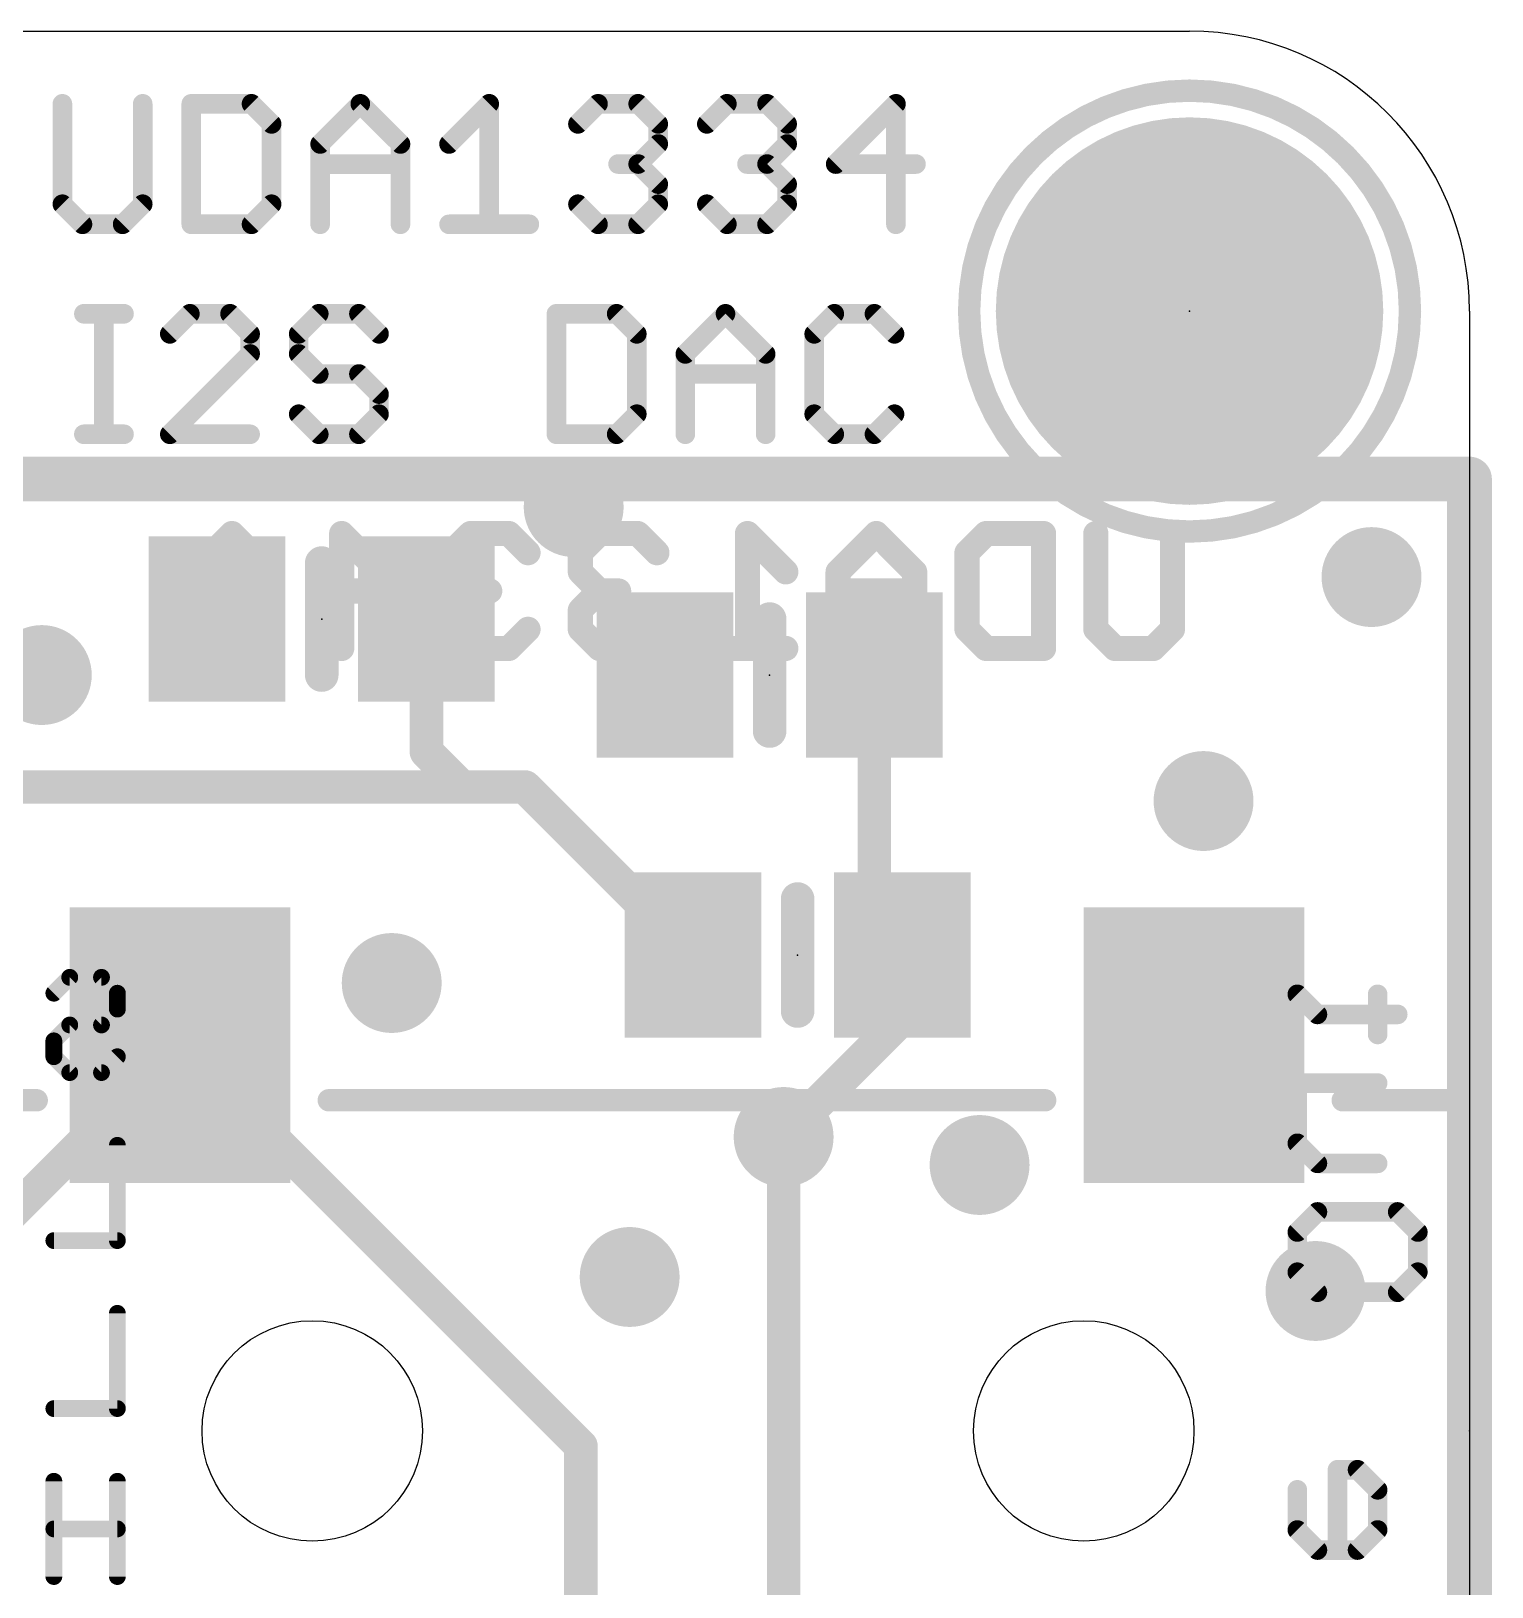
# Model space of a CAD drawing. Extents: x -0.1 to 38.3, y -0.1 to 25.5.
# Drawn here: x 25.05 to 38.3, y 11.29 to 25.4 of the extents above; entities that cross this region are included whole.
import ezdxf

# ---------------------------------------------------------------- set-up
doc = ezdxf.new("R2010")
doc.units = 0
for name, color, linetype in [('1', 12, 'CONTINUOUS'), ('16', 132, 'CONTINUOUS'), ('17', 110, 'CONTINUOUS'), ('18', 110, 'CONTINUOUS'), ('20', 53, 'CONTINUOUS'), ('21', 40, 'CONTINUOUS'), ('22', 6, 'CONTINUOUS'), ('23', 53, 'CONTINUOUS')]:
    doc.layers.add(name, color=color, linetype=linetype)

# ---------------------------------------------------------------- blocks, each defined once
blk = doc.blocks.new('RECT')
blk.add_solid([(-0.5, -0.5), (0.5, -0.5), (-0.5, 0.5), (0.5, 0.5)])
blk = doc.blocks.new('ROUNDP')
at = {"const_width": 0.5}
blk.add_lwpolyline([(0, -0.25, 1), (0, 0.25, 1), (0, -0.25)], format="xyb", dxfattribs=at)
blk = doc.blocks.new('ROUNDV')
at = {"const_width": 0.5}
blk.add_lwpolyline([(0, -0.25, 1), (0, 0.25, 1), (0, -0.25)], format="xyb", dxfattribs=at)

msp = doc.modelspace()

# ---------------------------------------------------------------- linework, layer by layer
at = {"layer": '1'}
for points, const_width in [([(15.24, 21.336), (38.1, 21.336)], 0.4064), ([(38.1, 21.336), (38.1, 5.08)], 0.4064), ([(28.636, 20.066), (28.636, 18.862)], 0.3048), ([(32.7, 19.558), (32.7, 17.272)], 0.3048), ([(28.636, 18.862), (28.956, 18.542)], 0.3048), ([(24.892, 18.542), (28.956, 18.542)], 0.3048), ([(28.956, 18.542), (29.53, 18.542)], 0.3048), ([(29.53, 18.542), (31.054, 17.018)], 0.3048), ([(32.7, 17.272), (32.954, 17.018)], 0.3048), ([(32.954, 17.018), (32.954, 16.444)], 0.3048), ([(32.954, 16.444), (31.877, 15.367)], 0.3048), ([(22.3, 12.1), (26.4, 16.2)], 0.3048), ([(30.038, 12.562), (26.4, 16.2)], 0.3048), ([(30.038, 6.096), (30.038, 12.562)], 0.3048)]:
    msp.add_lwpolyline(points, dxfattribs=dict(at, const_width=const_width))
for points, const_width in [([(38.2016, 21.336, 1), (37.9984, 21.336)], 0.2032), ([(38.1, 21.2344, 1), (38.1, 21.4376)], 0.2032), ([(28.7122, 20.066, 1), (28.5598, 20.066)], 0.1524), ([(32.7762, 19.558, 1), (32.6238, 19.558)], 0.1524), ([(28.6899, 18.9159, 1), (28.5821, 18.8081)], 0.1524), ([(28.5598, 18.862, 1), (28.7122, 18.862)], 0.1524), ([(28.956, 18.6182, 1), (28.956, 18.4658)], 0.1524), ([(28.9021, 18.4881, 1), (29.0099, 18.5959)], 0.1524), ([(28.956, 18.4658, 1), (28.956, 18.6182)], 0.1524), ([(29.5839, 18.5959, 1), (29.4761, 18.4881)], 0.1524), ([(29.53, 18.4658, 1), (29.53, 18.6182)], 0.1524), ([(32.7539, 17.3259, 1), (32.6461, 17.2181)], 0.1524), ([(32.6238, 17.272, 1), (32.7762, 17.272)], 0.1524), ([(31.0001, 16.9641, 1), (31.1079, 17.0719)], 0.1524), ([(33.0302, 17.018, 1), (32.8778, 17.018)], 0.1524), ([(32.9001, 16.9641, 1), (33.0079, 17.0719)], 0.1524), ([(32.8778, 16.444, 1), (33.0302, 16.444)], 0.1524), ([(33.0079, 16.3901, 1), (32.9001, 16.4979)], 0.1524), ([(26.4539, 16.2539, 1), (26.3461, 16.1461)], 0.1524), ([(26.4539, 16.1461, 1), (26.3461, 16.2539)], 0.1524), ([(31.8231, 15.4209, 1), (31.9309, 15.3131)], 0.1524), ([(30.1142, 12.562, 1), (29.9618, 12.562)], 0.1524), ([(29.9841, 12.5081, 1), (30.0919, 12.6159)], 0.1524)]:
    msp.add_lwpolyline(points, format="xyb", dxfattribs=dict(at, const_width=const_width))
at = {"layer": '16'}
for points, const_width in [([(15.24, 21.336), (38.1, 21.336)], 0.4064), ([(38.1, 21.336), (38.1, 5.08)], 0.4064), ([(31.877, 15.367), (31.877, 6.858)], 0.3048)]:
    msp.add_lwpolyline(points, dxfattribs=dict(at, const_width=const_width))
for points, const_width in [([(38.2016, 21.336, 1), (37.9984, 21.336)], 0.2032), ([(38.1, 21.2344, 1), (38.1, 21.4376)], 0.2032), ([(31.9532, 15.367, 1), (31.8008, 15.367)], 0.1524)]:
    msp.add_lwpolyline(points, format="xyb", dxfattribs=dict(at, const_width=const_width))
at = {"layer": '20'}
for p, q in [((2.54, 25.4), (35.56, 25.4)), ((38.1, 22.86), (38.1, 2.54))]:
    msp.add_line(p, q, dxfattribs=at)
for centre in [(27.6, 12.7), (34.6, 12.7)]:
    msp.add_circle(centre, 1, dxfattribs=at)
msp.add_arc((35.56, 22.86), 2.54, 0, 90, dxfattribs=at)
at = {"layer": '21'}
for points, const_width in [([(35.56, 20.86, 1), (35.56, 24.86, 1), (35.56, 20.86)], 0.2032), ([(25.3775, 24.7405, 1), (25.2886, 24.7405)], 0.0889), ([(26.1062, 24.7405, 1), (26.0173, 24.7405)], 0.0889), ([(26.5469, 24.7405, 1), (26.458, 24.7405)], 0.0889), ([(26.5024, 24.785, 1), (26.5024, 24.6961)], 0.0889), ([(27.0804, 24.772, 1), (27.0175, 24.7091)], 0.0889), ([(27.049, 24.6961, 1), (27.049, 24.785)], 0.0889), ([(28.0676, 24.772, 1), (28.0047, 24.7091)], 0.0889), ([(28.0676, 24.7091, 1), (28.0047, 24.772)], 0.0889), ([(29.25, 24.7405, 1), (29.1611, 24.7405)], 0.0889), ([(29.237, 24.7091, 1), (29.1741, 24.772)], 0.0889), ([(30.1928, 24.785, 1), (30.1928, 24.6961)], 0.0889), ([(30.2242, 24.7091, 1), (30.1613, 24.772)], 0.0889), ([(30.5886, 24.772, 1), (30.5257, 24.7091)], 0.0889), ([(30.5572, 24.6961, 1), (30.5572, 24.785)], 0.0889), ([(31.3622, 24.785, 1), (31.3622, 24.6961)], 0.0889), ([(31.3936, 24.7091, 1), (31.3307, 24.772)], 0.0889), ([(31.758, 24.772, 1), (31.6951, 24.7091)], 0.0889), ([(31.7266, 24.6961, 1), (31.7266, 24.785)], 0.0889), ([(32.9404, 24.7405, 1), (32.8515, 24.7405)], 0.0889), ([(32.9274, 24.7091, 1), (32.8645, 24.772)], 0.0889), ([(27.2756, 24.5583, 1), (27.1867, 24.5583)], 0.0889), ([(27.1997, 24.5269, 1), (27.2626, 24.5898)], 0.0889), ([(29.9792, 24.5898, 1), (30.042, 24.5269)], 0.0889), ([(30.7838, 24.5583, 1), (30.6949, 24.5583)], 0.0889), ([(30.7079, 24.5269, 1), (30.7708, 24.5898)], 0.0889), ([(31.1486, 24.5898, 1), (31.2114, 24.5269)], 0.0889), ([(31.9532, 24.5583, 1), (31.8643, 24.5583)], 0.0889), ([(31.8773, 24.5269, 1), (31.9402, 24.5898)], 0.0889), ([(27.7162, 24.3762, 1), (27.6273, 24.3762)], 0.0889), ([(27.6404, 24.4076, 1), (27.7032, 24.3447)], 0.0889), ([(28.445, 24.3762, 1), (28.3561, 24.3762)], 0.0889), ([(28.3691, 24.3447, 1), (28.432, 24.4076)], 0.0889), ([(28.8098, 24.4076, 1), (28.8726, 24.3447)], 0.0889), ([(30.6949, 24.3762, 1), (30.7838, 24.3762)], 0.0889), ([(30.7708, 24.3447, 1), (30.7079, 24.4076)], 0.0889), ([(31.8643, 24.3762, 1), (31.9532, 24.3762)], 0.0889), ([(31.9402, 24.3447, 1), (31.8773, 24.4076)], 0.0889), ([(27.6718, 24.2384, 1), (27.6718, 24.1495)], 0.0889), ([(28.4006, 24.1495, 1), (28.4006, 24.2384)], 0.0889), ([(30.375, 24.2384, 1), (30.375, 24.1495)], 0.0889), ([(30.5886, 24.2254, 1), (30.5257, 24.1625)], 0.0889), ([(30.5572, 24.1495, 1), (30.5572, 24.2384)], 0.0889), ([(31.5444, 24.2384, 1), (31.5444, 24.1495)], 0.0889), ([(31.758, 24.2254, 1), (31.6951, 24.1625)], 0.0889), ([(31.7266, 24.1495, 1), (31.7266, 24.2384)], 0.0889), ([(32.3494, 24.2384, 1), (32.3494, 24.1495)], 0.0889), ([(33.0781, 24.1495, 1), (33.0781, 24.2384)], 0.0889), ([(30.5257, 24.2254, 1), (30.5886, 24.1625)], 0.0889), ([(31.6951, 24.2254, 1), (31.758, 24.1625)], 0.0889), ([(32.318, 24.2254, 1), (32.3808, 24.1625)], 0.0889), ([(30.7838, 24.0118, 1), (30.6949, 24.0118)], 0.0889), ([(30.7079, 23.9803, 1), (30.7708, 24.0432)], 0.0889), ([(31.9532, 24.0118, 1), (31.8643, 24.0118)], 0.0889), ([(31.8773, 23.9803, 1), (31.9402, 24.0432)], 0.0889), ([(25.3644, 23.861, 1), (25.3016, 23.7982)], 0.0889), ([(25.2886, 23.8296, 1), (25.3775, 23.8296)], 0.0889), ([(26.0173, 23.8296, 1), (26.1062, 23.8296)], 0.0889), ([(26.0932, 23.7982, 1), (26.0303, 23.861)], 0.0889), ([(27.1867, 23.8296, 1), (27.2756, 23.8296)], 0.0889), ([(27.2626, 23.7982, 1), (27.1997, 23.861)], 0.0889), ([(30.042, 23.861, 1), (29.9792, 23.7982)], 0.0889), ([(30.6949, 23.8296, 1), (30.7838, 23.8296)], 0.0889), ([(30.7708, 23.7982, 1), (30.7079, 23.861)], 0.0889), ([(31.2114, 23.861, 1), (31.1486, 23.7982)], 0.0889), ([(31.8643, 23.8296, 1), (31.9532, 23.8296)], 0.0889), ([(31.9402, 23.7982, 1), (31.8773, 23.861)], 0.0889), ([(25.5152, 23.6919, 1), (25.5152, 23.6029)], 0.0889), ([(25.4838, 23.616, 1), (25.5466, 23.6788)], 0.0889), ([(25.8481, 23.6788, 1), (25.911, 23.616)], 0.0889), ([(25.8796, 23.6029, 1), (25.8796, 23.6919)], 0.0889), ([(26.5024, 23.6919, 1), (26.5024, 23.6029)], 0.0889), ([(27.0175, 23.6788, 1), (27.0804, 23.616)], 0.0889), ([(27.049, 23.6029, 1), (27.049, 23.6919)], 0.0889), ([(28.8412, 23.6919, 1), (28.8412, 23.6029)], 0.0889), ([(29.5699, 23.6029, 1), (29.5699, 23.6919)], 0.0889), ([(30.1928, 23.6919, 1), (30.1928, 23.6029)], 0.0889), ([(30.1613, 23.616, 1), (30.2242, 23.6788)], 0.0889), ([(30.5257, 23.6788, 1), (30.5886, 23.616)], 0.0889), ([(30.5572, 23.6029, 1), (30.5572, 23.6919)], 0.0889), ([(31.3622, 23.6919, 1), (31.3622, 23.6029)], 0.0889), ([(31.3307, 23.616, 1), (31.3936, 23.6788)], 0.0889), ([(31.6951, 23.6788, 1), (31.758, 23.616)], 0.0889), ([(31.7266, 23.6029, 1), (31.7266, 23.6919)], 0.0889), ([(26.458, 23.6474, 1), (26.5469, 23.6474)], 0.0889), ([(27.6273, 23.6474, 1), (27.7162, 23.6474)], 0.0889), ([(28.3561, 23.6474, 1), (28.445, 23.6474)], 0.0889), ([(29.1611, 23.6474, 1), (29.25, 23.6474)], 0.0889), ([(32.8515, 23.6474, 1), (32.9404, 23.6474)], 0.0889), ([(25.5279, 22.88, 1), (25.5279, 22.7911)], 0.0889), ([(25.7545, 22.8355, 1), (25.6656, 22.8355)], 0.0889), ([(25.8923, 22.7911, 1), (25.8923, 22.88)], 0.0889), ([(26.4897, 22.88, 1), (26.4897, 22.7911)], 0.0889), ([(26.5211, 22.8041, 1), (26.4583, 22.867)], 0.0889), ([(26.8855, 22.867, 1), (26.8226, 22.8041)], 0.0889), ([(26.8541, 22.7911, 1), (26.8541, 22.88)], 0.0889), ([(27.6591, 22.88, 1), (27.6591, 22.7911)], 0.0889), ([(27.6905, 22.8041, 1), (27.6277, 22.867)], 0.0889), ([(28.0549, 22.867, 1), (27.992, 22.8041)], 0.0889), ([(28.0235, 22.7911, 1), (28.0235, 22.88)], 0.0889), ([(29.8601, 22.8355, 1), (29.7712, 22.8355)], 0.0889), ([(29.8157, 22.88, 1), (29.8157, 22.7911)], 0.0889), ([(30.3937, 22.867, 1), (30.3308, 22.8041)], 0.0889), ([(30.3623, 22.7911, 1), (30.3623, 22.88)], 0.0889), ([(31.3809, 22.867, 1), (31.318, 22.8041)], 0.0889), ([(31.3809, 22.8041, 1), (31.318, 22.867)], 0.0889), ([(32.3367, 22.88, 1), (32.3367, 22.7911)], 0.0889), ([(32.3681, 22.8041, 1), (32.3052, 22.867)], 0.0889), ([(32.7325, 22.867, 1), (32.6696, 22.8041)], 0.0889), ([(32.7011, 22.7911, 1), (32.7011, 22.88)], 0.0889), ([(26.2761, 22.6848, 1), (26.3389, 22.6219)], 0.0889), ([(27.0807, 22.6533, 1), (26.9918, 22.6533)], 0.0889), ([(27.0048, 22.6219, 1), (27.0677, 22.6848)], 0.0889), ([(27.5213, 22.6533, 1), (27.4324, 22.6533)], 0.0889), ([(27.4455, 22.6848, 1), (27.5083, 22.6219)], 0.0889), ([(28.1742, 22.6219, 1), (28.2371, 22.6848)], 0.0889), ([(30.5889, 22.6533, 1), (30.5, 22.6533)], 0.0889), ([(30.513, 22.6219, 1), (30.5759, 22.6848)], 0.0889), ([(32.1989, 22.6533, 1), (32.11, 22.6533)], 0.0889), ([(32.1231, 22.6848, 1), (32.1859, 22.6219)], 0.0889), ([(32.8518, 22.6219, 1), (32.9147, 22.6848)], 0.0889), ([(26.9918, 22.4712, 1), (27.0807, 22.4712)], 0.0889), ([(27.0677, 22.4397, 1), (27.0048, 22.5026)], 0.0889), ([(27.5083, 22.5026, 1), (27.4455, 22.4397)], 0.0889), ([(27.4324, 22.4712, 1), (27.5213, 22.4712)], 0.0889), ([(31.0295, 22.4712, 1), (30.9406, 22.4712)], 0.0889), ([(30.9537, 22.5026, 1), (31.0165, 22.4397)], 0.0889), ([(31.7583, 22.4712, 1), (31.6694, 22.4712)], 0.0889), ([(31.6824, 22.4397, 1), (31.7453, 22.5026)], 0.0889), ([(27.6591, 22.3334, 1), (27.6591, 22.2445)], 0.0889), ([(27.6277, 22.2575, 1), (27.6905, 22.3204)], 0.0889), ([(28.0549, 22.3204, 1), (27.992, 22.2575)], 0.0889), ([(28.0235, 22.2445, 1), (28.0235, 22.3334)], 0.0889), ([(30.9851, 22.3334, 1), (30.9851, 22.2445)], 0.0889), ([(31.7138, 22.2445, 1), (31.7138, 22.3334)], 0.0889), ([(28.2501, 22.1068, 1), (28.1612, 22.1068)], 0.0889), ([(28.1742, 22.0753, 1), (28.2371, 22.1382)], 0.0889), ([(27.5083, 21.956, 1), (27.4455, 21.8932)], 0.0889), ([(28.1612, 21.9246, 1), (28.2501, 21.9246)], 0.0889), ([(28.2371, 21.8932, 1), (28.1742, 21.956)], 0.0889), ([(30.5, 21.9246, 1), (30.5889, 21.9246)], 0.0889), ([(30.5759, 21.8932, 1), (30.513, 21.956)], 0.0889), ([(32.1859, 21.956, 1), (32.1231, 21.8932)], 0.0889), ([(32.11, 21.9246, 1), (32.1989, 21.9246)], 0.0889), ([(32.9147, 21.8932, 1), (32.8518, 21.956)], 0.0889), ([(25.5279, 21.7869, 1), (25.5279, 21.6979)], 0.0889), ([(25.6656, 21.7424, 1), (25.7545, 21.7424)], 0.0889), ([(25.8923, 21.6979, 1), (25.8923, 21.7869)], 0.0889), ([(26.3075, 21.7869, 1), (26.3075, 21.6979)], 0.0889), ([(26.2761, 21.7738, 1), (26.3389, 21.711)], 0.0889), ([(27.0363, 21.6979, 1), (27.0363, 21.7869)], 0.0889), ([(27.6591, 21.7869, 1), (27.6591, 21.6979)], 0.0889), ([(27.6277, 21.711, 1), (27.6905, 21.7738)], 0.0889), ([(27.992, 21.7738, 1), (28.0549, 21.711)], 0.0889), ([(28.0235, 21.6979, 1), (28.0235, 21.7869)], 0.0889), ([(29.8157, 21.7869, 1), (29.8157, 21.6979)], 0.0889), ([(29.7712, 21.7424, 1), (29.8601, 21.7424)], 0.0889), ([(30.3308, 21.7738, 1), (30.3937, 21.711)], 0.0889), ([(30.3623, 21.6979, 1), (30.3623, 21.7869)], 0.0889), ([(30.9406, 21.7424, 1), (31.0295, 21.7424)], 0.0889), ([(31.6694, 21.7424, 1), (31.7583, 21.7424)], 0.0889), ([(32.3367, 21.7869, 1), (32.3367, 21.6979)], 0.0889), ([(32.3052, 21.711, 1), (32.3681, 21.7738)], 0.0889), ([(32.6696, 21.7738, 1), (32.7325, 21.711)], 0.0889), ([(32.7011, 21.6979, 1), (32.7011, 21.7869)], 0.0889), ([(27.7622, 20.574, 1), (27.6098, 20.574)], 0.1524), ([(31.8262, 20.066, 1), (31.6738, 20.066)], 0.1524), ([(27.6098, 19.558, 1), (27.7622, 19.558)], 0.1524), ([(31.6738, 19.05, 1), (31.8262, 19.05)], 0.1524), ([(32.0802, 17.526, 1), (31.9278, 17.526)], 0.1524), ([(31.9278, 16.51, 1), (32.0802, 16.51)], 0.1524), ([(25.1, 15.6492, 1), (25.1, 15.7508)], 0.1016), ([(27.75, 15.7508, 1), (27.75, 15.6492)], 0.1016), ([(34.25, 15.6492, 1), (34.25, 15.7508)], 0.1016), ([(36.95, 15.7508, 1), (36.95, 15.6492)], 0.1016), ([(38.1508, 15.7, 1), (38.0492, 15.7)], 0.1016), ([(38.05, 15.6492, 1), (38.05, 15.7508)], 0.1016)]:
    msp.add_lwpolyline(points, format="xyb", dxfattribs=dict(at, const_width=const_width))
for points, const_width in [([(25.333, 24.7405), (25.333, 23.8296)], 0.1778), ([(26.0618, 23.8296), (26.0618, 24.7405)], 0.1778), ([(26.5024, 24.7405), (26.5024, 23.6474)], 0.1778), ([(27.049, 24.7405), (26.5024, 24.7405)], 0.1778), ([(27.2312, 24.5583), (27.049, 24.7405)], 0.1778), ([(27.6718, 24.3762), (28.0362, 24.7405)], 0.1778), ([(28.0362, 24.7405), (28.4006, 24.3762)], 0.1778), ([(28.8412, 24.3762), (29.2056, 24.7405)], 0.1778), ([(29.2056, 24.7405), (29.2056, 23.6474)], 0.1778), ([(30.0106, 24.5583), (30.1928, 24.7405)], 0.1778), ([(30.1928, 24.7405), (30.5572, 24.7405)], 0.1778), ([(30.5572, 24.7405), (30.7393, 24.5583)], 0.1778), ([(31.18, 24.5583), (31.3622, 24.7405)], 0.1778), ([(31.3622, 24.7405), (31.7266, 24.7405)], 0.1778), ([(31.7266, 24.7405), (31.9087, 24.5583)], 0.1778), ([(32.8959, 24.7405), (32.3494, 24.194)], 0.1778), ([(32.8959, 23.6474), (32.8959, 24.7405)], 0.1778), ([(27.2312, 23.8296), (27.2312, 24.5583)], 0.1778), ([(30.7393, 24.5583), (30.7393, 24.3762)], 0.1778), ([(31.9087, 24.5583), (31.9087, 24.3762)], 0.1778), ([(27.6718, 23.6474), (27.6718, 24.3762)], 0.1778), ([(28.4006, 24.3762), (28.4006, 23.6474)], 0.1778), ([(30.7393, 24.3762), (30.5572, 24.194)], 0.1778), ([(31.9087, 24.3762), (31.7266, 24.194)], 0.1778), ([(27.6718, 24.194), (28.4006, 24.194)], 0.1778), ([(30.5572, 24.194), (30.375, 24.194)], 0.1778), ([(30.5572, 24.194), (30.7393, 24.0118)], 0.1778), ([(31.7266, 24.194), (31.5444, 24.194)], 0.1778), ([(31.7266, 24.194), (31.9087, 24.0118)], 0.1778), ([(32.3494, 24.194), (33.0781, 24.194)], 0.1778), ([(30.7393, 24.0118), (30.7393, 23.8296)], 0.1778), ([(31.9087, 24.0118), (31.9087, 23.8296)], 0.1778), ([(25.333, 23.8296), (25.5152, 23.6474)], 0.1778), ([(25.8796, 23.6474), (26.0618, 23.8296)], 0.1778), ([(27.049, 23.6474), (27.2312, 23.8296)], 0.1778), ([(30.1928, 23.6474), (30.0106, 23.8296)], 0.1778), ([(30.7393, 23.8296), (30.5572, 23.6474)], 0.1778), ([(31.3622, 23.6474), (31.18, 23.8296)], 0.1778), ([(31.9087, 23.8296), (31.7266, 23.6474)], 0.1778), ([(25.5152, 23.6474), (25.8796, 23.6474)], 0.1778), ([(26.5024, 23.6474), (27.049, 23.6474)], 0.1778), ([(28.8412, 23.6474), (29.5699, 23.6474)], 0.1778), ([(30.5572, 23.6474), (30.1928, 23.6474)], 0.1778), ([(31.7266, 23.6474), (31.3622, 23.6474)], 0.1778), ([(25.5279, 22.8355), (25.8923, 22.8355)], 0.1778), ([(25.7101, 21.7424), (25.7101, 22.8355)], 0.1778), ([(26.4897, 22.8355), (26.3075, 22.6533)], 0.1778), ([(26.8541, 22.8355), (26.4897, 22.8355)], 0.1778), ([(27.0363, 22.6533), (26.8541, 22.8355)], 0.1778), ([(27.6591, 22.8355), (27.4769, 22.6533)], 0.1778), ([(28.0235, 22.8355), (27.6591, 22.8355)], 0.1778), ([(28.2057, 22.6533), (28.0235, 22.8355)], 0.1778), ([(29.8157, 22.8355), (29.8157, 21.7424)], 0.1778), ([(30.3623, 22.8355), (29.8157, 22.8355)], 0.1778), ([(30.5444, 22.6533), (30.3623, 22.8355)], 0.1778), ([(30.9851, 22.4712), (31.3495, 22.8355)], 0.1778), ([(31.3495, 22.8355), (31.7138, 22.4712)], 0.1778), ([(32.3367, 22.8355), (32.1545, 22.6533)], 0.1778), ([(32.7011, 22.8355), (32.3367, 22.8355)], 0.1778), ([(32.8832, 22.6533), (32.7011, 22.8355)], 0.1778), ([(27.0363, 22.4712), (27.0363, 22.6533)], 0.1778), ([(27.4769, 22.6533), (27.4769, 22.4712)], 0.1778), ([(30.5444, 21.9246), (30.5444, 22.6533)], 0.1778), ([(32.1545, 22.6533), (32.1545, 21.9246)], 0.1778), ([(26.3075, 21.7424), (27.0363, 22.4712)], 0.1778), ([(27.4769, 22.4712), (27.6591, 22.289)], 0.1778), ([(30.9851, 21.7424), (30.9851, 22.4712)], 0.1778), ([(31.7138, 22.4712), (31.7138, 21.7424)], 0.1778), ([(27.6591, 22.289), (28.0235, 22.289)], 0.1778), ([(28.0235, 22.289), (28.2057, 22.1068)], 0.1778), ([(30.9851, 22.289), (31.7138, 22.289)], 0.1778), ([(28.2057, 22.1068), (28.2057, 21.9246)], 0.1778), ([(27.6591, 21.7424), (27.4769, 21.9246)], 0.1778), ([(28.2057, 21.9246), (28.0235, 21.7424)], 0.1778), ([(30.3623, 21.7424), (30.5444, 21.9246)], 0.1778), ([(32.1545, 21.9246), (32.3367, 21.7424)], 0.1778), ([(32.7011, 21.7424), (32.8832, 21.9246)], 0.1778), ([(25.5279, 21.7424), (25.8923, 21.7424)], 0.1778), ([(27.0363, 21.7424), (26.3075, 21.7424)], 0.1778), ([(28.0235, 21.7424), (27.6591, 21.7424)], 0.1778), ([(29.8157, 21.7424), (30.3623, 21.7424)], 0.1778), ([(32.3367, 21.7424), (32.7011, 21.7424)], 0.1778), ([(27.686, 20.574), (27.686, 19.558)], 0.3048), ([(31.75, 19.05), (31.75, 20.066)], 0.3048), ([(32.004, 17.526), (32.004, 16.51)], 0.3048), ([(23.6, 15.7), (25.1, 15.7)], 0.2032), ([(34.25, 15.7), (27.75, 15.7)], 0.2032), ([(38.05, 15.7), (36.95, 15.7)], 0.2032), ([(38.1, 9.7), (38.1, 15.7)], 0.2032)]:
    msp.add_lwpolyline(points, dxfattribs=dict(at, const_width=const_width))
at = {"layer": '22'}
for points, const_width in [([(26.8715, 20.8416), (26.5241, 20.4942)], 0.2286), ([(27.219, 20.4942), (26.8715, 20.8416)], 0.2286), ([(27.8672, 19.7993), (27.8672, 20.8416)], 0.2286), ([(27.8672, 20.8416), (28.3884, 20.3204)], 0.2286), ([(29.0366, 20.8416), (28.8629, 20.6679)], 0.2286), ([(29.384, 20.8416), (29.0366, 20.8416)], 0.2286), ([(29.5578, 20.6679), (29.384, 20.8416)], 0.2286), ([(30.206, 20.8416), (30.0323, 20.6679)], 0.2286), ([(30.5534, 20.8416), (30.206, 20.8416)], 0.2286), ([(30.7272, 20.6679), (30.5534, 20.8416)], 0.2286), ([(31.8966, 20.4942), (31.5491, 20.8416)], 0.2286), ([(31.5491, 20.8416), (31.5491, 19.7993)], 0.2286), ([(32.7185, 20.8416), (32.3711, 20.4942)], 0.2286), ([(33.0659, 20.4942), (32.7185, 20.8416)], 0.2286), ([(33.5405, 20.6679), (33.7142, 20.8416)], 0.2286), ([(33.7142, 20.8416), (34.2353, 20.8416)], 0.2286), ([(34.2353, 20.8416), (34.2353, 19.7993)], 0.2286), ([(34.7099, 19.973), (34.7099, 20.8416)], 0.2286), ([(35.4047, 20.8416), (35.4047, 19.973)], 0.2286), ([(28.8629, 20.6679), (28.8629, 20.4942)], 0.2286), ([(30.0323, 20.6679), (30.0323, 20.4942)], 0.2286), ([(33.5405, 19.973), (33.5405, 20.6679)], 0.2286), ([(26.5241, 20.4942), (26.5241, 19.7993)], 0.2286), ([(27.219, 19.7993), (27.219, 20.4942)], 0.2286), ([(28.8629, 20.4942), (29.0366, 20.3204)], 0.2286), ([(30.0323, 20.4942), (30.206, 20.3204)], 0.2286), ([(32.3711, 20.4942), (32.3711, 19.7993)], 0.2286), ([(33.0659, 19.7993), (33.0659, 20.4942)], 0.2286), ([(27.219, 20.3204), (26.5241, 20.3204)], 0.2286), ([(28.3884, 20.3204), (27.6935, 20.3204)], 0.2286), ([(29.0366, 20.3204), (28.8629, 20.1467)], 0.2286), ([(29.0366, 20.3204), (29.2103, 20.3204)], 0.2286), ([(30.206, 20.3204), (30.0323, 20.1467)], 0.2286), ([(30.206, 20.3204), (30.3797, 20.3204)], 0.2286), ([(33.0659, 20.3204), (32.3711, 20.3204)], 0.2286), ([(28.8629, 20.1467), (28.8629, 19.973)], 0.2286), ([(30.0323, 20.1467), (30.0323, 19.973)], 0.2286), ([(28.8629, 19.973), (29.0366, 19.7993)], 0.2286), ([(29.384, 19.7993), (29.5578, 19.973)], 0.2286), ([(30.0323, 19.973), (30.206, 19.7993)], 0.2286), ([(30.5534, 19.7993), (30.7272, 19.973)], 0.2286), ([(33.7142, 19.7993), (33.5405, 19.973)], 0.2286), ([(34.8836, 19.7993), (34.7099, 19.973)], 0.2286), ([(35.4047, 19.973), (35.231, 19.7993)], 0.2286), ([(29.0366, 19.7993), (29.384, 19.7993)], 0.2286), ([(30.206, 19.7993), (30.5534, 19.7993)], 0.2286), ([(31.8966, 19.7993), (31.2017, 19.7993)], 0.2286), ([(34.2353, 19.7993), (33.7142, 19.7993)], 0.2286), ([(35.231, 19.7993), (34.8836, 19.7993)], 0.2286), ([(25.2556, 16.6715), (25.3996, 16.8155)], 0.1524), ([(25.3996, 16.8155), (25.6877, 16.8155)], 0.1524), ([(25.6877, 16.8155), (25.8318, 16.6715)], 0.1524), ([(25.8318, 16.6715), (25.8318, 16.5274)], 0.1524), ([(36.7201, 16.4793), (36.5379, 16.6615)], 0.1778), ([(37.2667, 16.2971), (37.2667, 16.6615)], 0.1778), ([(25.8318, 16.5274), (25.6877, 16.3834)], 0.1524), ([(37.4488, 16.4793), (36.7201, 16.4793)], 0.1778), ([(25.3996, 16.3834), (25.2556, 16.2393)], 0.1524), ([(25.6877, 16.3834), (25.3996, 16.3834)], 0.1524), ([(25.2556, 16.2393), (25.2556, 16.0953)], 0.1524), ([(25.2556, 16.0953), (25.3996, 15.9512)], 0.1524), ([(25.6877, 15.9512), (25.8318, 16.0953)], 0.1524), ([(25.3996, 15.9512), (25.6877, 15.9512)], 0.1524), ([(36.5379, 15.3099), (36.5379, 15.8564)], 0.1778), ([(36.5379, 15.8564), (37.2667, 15.8564)], 0.1778), ([(36.7201, 15.1277), (36.5379, 15.3099)], 0.1778), ([(25.8318, 15.2915), (25.8318, 14.4272)], 0.1524), ([(37.2667, 15.1277), (36.7201, 15.1277)], 0.1778), ([(36.5379, 14.5049), (36.7201, 14.687)], 0.1778), ([(36.7201, 14.687), (37.4488, 14.687)], 0.1778), ([(37.4488, 14.687), (37.631, 14.5049)], 0.1778), ([(36.5379, 14.1405), (36.5379, 14.5049)], 0.1778), ([(37.631, 14.5049), (37.631, 14.1405)], 0.1778), ([(25.8318, 14.4272), (25.2556, 14.4272)], 0.1524), ([(36.7201, 13.9583), (36.5379, 14.1405)], 0.1778), ([(37.631, 14.1405), (37.4488, 13.9583)], 0.1778), ([(37.4488, 13.9583), (36.7201, 13.9583)], 0.1778), ([(25.8318, 13.7675), (25.8318, 12.9032)], 0.1524), ([(25.8318, 12.9032), (25.2556, 12.9032)], 0.1524), ([(37.0845, 12.3482), (36.9023, 12.3482)], 0.1778), ([(36.9023, 12.3482), (36.9023, 11.6195)], 0.1778), ([(37.2667, 12.1661), (37.0845, 12.3482)], 0.1778), ([(25.2556, 12.2435), (25.2556, 11.3792)], 0.1524), ([(25.8318, 11.3792), (25.8318, 12.2435)], 0.1524), ([(36.5379, 12.1661), (36.5379, 11.8017)], 0.1778), ([(37.2667, 11.8017), (37.2667, 12.1661)], 0.1778), ([(25.8318, 11.8114), (25.2556, 11.8114)], 0.1524), ([(36.5379, 11.8017), (36.7201, 11.6195)], 0.1778), ([(37.0845, 11.6195), (37.2667, 11.8017)], 0.1778), ([(36.7201, 11.6195), (37.0845, 11.6195)], 0.1778)]:
    msp.add_lwpolyline(points, dxfattribs=dict(at, const_width=const_width))
for points, const_width in [([(26.9119, 20.882, 1), (26.8311, 20.8012)], 0.1143), ([(26.9119, 20.8012, 1), (26.8311, 20.882)], 0.1143), ([(27.9244, 20.8416, 1), (27.8101, 20.8416)], 0.1143), ([(27.9076, 20.882, 1), (27.8268, 20.8012)], 0.1143), ([(29.0366, 20.8987, 1), (29.0366, 20.7844)], 0.1143), ([(29.077, 20.8012, 1), (28.9962, 20.882)], 0.1143), ([(29.4245, 20.882, 1), (29.3436, 20.8012)], 0.1143), ([(29.384, 20.7844, 1), (29.384, 20.8987)], 0.1143), ([(30.206, 20.8987, 1), (30.206, 20.7844)], 0.1143), ([(30.2464, 20.8012, 1), (30.1656, 20.882)], 0.1143), ([(30.5939, 20.882, 1), (30.513, 20.8012)], 0.1143), ([(30.5534, 20.7844, 1), (30.5534, 20.8987)], 0.1143), ([(31.5895, 20.882, 1), (31.5087, 20.8012)], 0.1143), ([(31.6063, 20.8416, 1), (31.492, 20.8416)], 0.1143), ([(32.7589, 20.882, 1), (32.6781, 20.8012)], 0.1143), ([(32.7589, 20.8012, 1), (32.6781, 20.882)], 0.1143), ([(33.7142, 20.8987, 1), (33.7142, 20.7844)], 0.1143), ([(33.7546, 20.8012, 1), (33.6738, 20.882)], 0.1143), ([(34.2925, 20.8416, 1), (34.1782, 20.8416)], 0.1143), ([(34.2353, 20.7844, 1), (34.2353, 20.8987)], 0.1143), ([(34.767, 20.8416, 1), (34.6527, 20.8416)], 0.1143), ([(35.4619, 20.8416, 1), (35.3476, 20.8416)], 0.1143), ([(28.92, 20.6679, 1), (28.8057, 20.6679)], 0.1143), ([(28.8225, 20.7083, 1), (28.9033, 20.6275)], 0.1143), ([(29.5173, 20.6275, 1), (29.5982, 20.7083)], 0.1143), ([(30.0894, 20.6679, 1), (29.9751, 20.6679)], 0.1143), ([(29.9919, 20.7083, 1), (30.0727, 20.6275)], 0.1143), ([(30.6867, 20.6275, 1), (30.7676, 20.7083)], 0.1143), ([(33.5976, 20.6679, 1), (33.4833, 20.6679)], 0.1143), ([(33.5001, 20.7083, 1), (33.5809, 20.6275)], 0.1143), ([(26.5813, 20.4942, 1), (26.467, 20.4942)], 0.1143), ([(27.2761, 20.4942, 1), (27.1618, 20.4942)], 0.1143), ([(28.9033, 20.5346, 1), (28.8225, 20.4537)], 0.1143), ([(30.0727, 20.5346, 1), (29.9919, 20.4537)], 0.1143), ([(32.4282, 20.4942, 1), (32.3139, 20.4942)], 0.1143), ([(33.1231, 20.4942, 1), (33.0088, 20.4942)], 0.1143), ([(26.4837, 20.5346, 1), (26.5645, 20.4537)], 0.1143), ([(27.1786, 20.4537, 1), (27.2594, 20.5346)], 0.1143), ([(28.8057, 20.4942, 1), (28.92, 20.4942)], 0.1143), ([(29.9751, 20.4942, 1), (30.0894, 20.4942)], 0.1143), ([(31.8561, 20.4537, 1), (31.937, 20.5346)], 0.1143), ([(32.3307, 20.5346, 1), (32.4115, 20.4537)], 0.1143), ([(33.0255, 20.4537, 1), (33.1064, 20.5346)], 0.1143), ([(26.5241, 20.3776, 1), (26.5241, 20.2633)], 0.1143), ([(27.219, 20.2633, 1), (27.219, 20.3776)], 0.1143), ([(27.6935, 20.3776, 1), (27.6935, 20.2633)], 0.1143), ([(28.3479, 20.28, 1), (28.4288, 20.3609)], 0.1143), ([(28.3884, 20.2633, 1), (28.3884, 20.3776)], 0.1143), ([(29.0366, 20.3776, 1), (29.0366, 20.2633)], 0.1143), ([(29.077, 20.28, 1), (28.9962, 20.3609)], 0.1143), ([(28.9962, 20.28, 1), (29.077, 20.3609)], 0.1143), ([(29.2103, 20.2633, 1), (29.2103, 20.3776)], 0.1143), ([(30.206, 20.3776, 1), (30.206, 20.2633)], 0.1143), ([(30.2464, 20.28, 1), (30.1656, 20.3609)], 0.1143), ([(30.1656, 20.28, 1), (30.2464, 20.3609)], 0.1143), ([(30.3797, 20.2633, 1), (30.3797, 20.3776)], 0.1143), ([(32.3711, 20.3776, 1), (32.3711, 20.2633)], 0.1143), ([(33.0659, 20.2633, 1), (33.0659, 20.3776)], 0.1143), ([(28.92, 20.1467, 1), (28.8057, 20.1467)], 0.1143), ([(28.8225, 20.1871, 1), (28.9033, 20.1063)], 0.1143), ([(30.0894, 20.1467, 1), (29.9751, 20.1467)], 0.1143), ([(29.9919, 20.1871, 1), (30.0727, 20.1063)], 0.1143), ([(28.9033, 20.0134, 1), (28.8225, 19.9326)], 0.1143), ([(29.5982, 19.9326, 1), (29.5173, 20.0134)], 0.1143), ([(30.0727, 20.0134, 1), (29.9919, 19.9326)], 0.1143), ([(30.7676, 19.9326, 1), (30.6867, 20.0134)], 0.1143), ([(33.5809, 20.0134, 1), (33.5001, 19.9326)], 0.1143), ([(34.7503, 20.0134, 1), (34.6695, 19.9326)], 0.1143), ([(35.4452, 19.9326, 1), (35.3643, 20.0134)], 0.1143), ([(28.8057, 19.973, 1), (28.92, 19.973)], 0.1143), ([(29.0366, 19.8565, 1), (29.0366, 19.7422)], 0.1143), ([(29.384, 19.7422, 1), (29.384, 19.8565)], 0.1143), ([(29.9751, 19.973, 1), (30.0894, 19.973)], 0.1143), ([(30.206, 19.8565, 1), (30.206, 19.7422)], 0.1143), ([(30.5534, 19.7422, 1), (30.5534, 19.8565)], 0.1143), ([(31.2017, 19.8565, 1), (31.2017, 19.7422)], 0.1143), ([(31.8966, 19.7422, 1), (31.8966, 19.8565)], 0.1143), ([(33.4833, 19.973, 1), (33.5976, 19.973)], 0.1143), ([(33.7142, 19.8565, 1), (33.7142, 19.7422)], 0.1143), ([(34.2353, 19.7422, 1), (34.2353, 19.8565)], 0.1143), ([(34.6527, 19.973, 1), (34.767, 19.973)], 0.1143), ([(34.8836, 19.8565, 1), (34.8836, 19.7422)], 0.1143), ([(35.231, 19.7422, 1), (35.231, 19.8565)], 0.1143), ([(35.3476, 19.973, 1), (35.4619, 19.973)], 0.1143), ([(26.467, 19.7993, 1), (26.5813, 19.7993)], 0.1143), ([(27.1618, 19.7993, 1), (27.2761, 19.7993)], 0.1143), ([(27.8101, 19.7993, 1), (27.9244, 19.7993)], 0.1143), ([(28.9962, 19.7589, 1), (29.077, 19.8397)], 0.1143), ([(29.3436, 19.8397, 1), (29.4245, 19.7589)], 0.1143), ([(30.1656, 19.7589, 1), (30.2464, 19.8397)], 0.1143), ([(30.513, 19.8397, 1), (30.5939, 19.7589)], 0.1143), ([(31.492, 19.7993, 1), (31.6063, 19.7993)], 0.1143), ([(32.3139, 19.7993, 1), (32.4282, 19.7993)], 0.1143), ([(33.0088, 19.7993, 1), (33.1231, 19.7993)], 0.1143), ([(33.6738, 19.7589, 1), (33.7546, 19.8397)], 0.1143), ([(34.1782, 19.7993, 1), (34.2925, 19.7993)], 0.1143), ([(34.8432, 19.7589, 1), (34.924, 19.8397)], 0.1143), ([(35.1906, 19.8397, 1), (35.2714, 19.7589)], 0.1143), ([(25.3996, 16.8536, 1), (25.3996, 16.7774)], 0.0762), ([(25.4266, 16.7886, 1), (25.3727, 16.8425)], 0.0762), ([(25.7147, 16.8425, 1), (25.6608, 16.7886)], 0.0762), ([(25.6877, 16.7774, 1), (25.6877, 16.8536)], 0.0762), ([(25.2286, 16.6984, 1), (25.2825, 16.6445)], 0.0762), ([(25.8699, 16.6715, 1), (25.7937, 16.6715)], 0.0762), ([(25.8049, 16.6445, 1), (25.8587, 16.6984)], 0.0762), ([(36.5693, 16.6929, 1), (36.5065, 16.63)], 0.0889), ([(37.3111, 16.6615, 1), (37.2222, 16.6615)], 0.0889), ([(25.7937, 16.5274, 1), (25.8699, 16.5274)], 0.0762), ([(25.8587, 16.5005, 1), (25.8049, 16.5544)], 0.0762), ([(36.7201, 16.5237, 1), (36.7201, 16.4348)], 0.0889), ([(36.6887, 16.4478, 1), (36.7515, 16.5107)], 0.0889), ([(37.4488, 16.4348, 1), (37.4488, 16.5237)], 0.0889), ([(25.3996, 16.4215, 1), (25.3996, 16.3453)], 0.0762), ([(25.4266, 16.3564, 1), (25.3727, 16.4103)], 0.0762), ([(25.6608, 16.4103, 1), (25.7147, 16.3564)], 0.0762), ([(25.6877, 16.3453, 1), (25.6877, 16.4215)], 0.0762), ([(25.2286, 16.2663, 1), (25.2825, 16.2124)], 0.0762), ([(25.2937, 16.2393, 1), (25.2175, 16.2393)], 0.0762), ([(37.2222, 16.2971, 1), (37.3111, 16.2971)], 0.0889), ([(25.2825, 16.1222, 1), (25.2286, 16.0683)], 0.0762), ([(25.2175, 16.0953, 1), (25.2937, 16.0953)], 0.0762), ([(25.8587, 16.0683, 1), (25.8049, 16.1222)], 0.0762), ([(25.3996, 15.9893, 1), (25.3996, 15.9131)], 0.0762), ([(25.3727, 15.9243, 1), (25.4266, 15.9781)], 0.0762), ([(25.6608, 15.9781, 1), (25.7147, 15.9243)], 0.0762), ([(25.6877, 15.9131, 1), (25.6877, 15.9893)], 0.0762), ([(36.5379, 15.9009, 1), (36.5379, 15.812)], 0.0889), ([(36.5823, 15.8564, 1), (36.4935, 15.8564)], 0.0889), ([(37.2667, 15.812, 1), (37.2667, 15.9009)], 0.0889), ([(36.5693, 15.3413, 1), (36.5065, 15.2784)], 0.0889), ([(25.8699, 15.2915, 1), (25.7937, 15.2915)], 0.0762), ([(36.4935, 15.3099, 1), (36.5823, 15.3099)], 0.0889), ([(36.7201, 15.1721, 1), (36.7201, 15.0832)], 0.0889), ([(36.6887, 15.0963, 1), (36.7515, 15.1591)], 0.0889), ([(37.2667, 15.0832, 1), (37.2667, 15.1721)], 0.0889), ([(36.7201, 14.7315, 1), (36.7201, 14.6426)], 0.0889), ([(36.7515, 14.6556, 1), (36.6887, 14.7185)], 0.0889), ([(37.4803, 14.7185, 1), (37.4174, 14.6556)], 0.0889), ([(37.4488, 14.6426, 1), (37.4488, 14.7315)], 0.0889), ([(36.5823, 14.5049, 1), (36.4935, 14.5049)], 0.0889), ([(36.5065, 14.5363, 1), (36.5693, 14.4734)], 0.0889), ([(37.6755, 14.5049, 1), (37.5866, 14.5049)], 0.0889), ([(37.5996, 14.4734, 1), (37.6625, 14.5363)], 0.0889), ([(25.2556, 14.4653, 1), (25.2556, 14.3891)], 0.0762), ([(25.7937, 14.4272, 1), (25.8699, 14.4272)], 0.0762), ([(25.8318, 14.3891, 1), (25.8318, 14.4653)], 0.0762), ([(36.5693, 14.1719, 1), (36.5065, 14.109)], 0.0889), ([(36.4935, 14.1405, 1), (36.5823, 14.1405)], 0.0889), ([(37.5866, 14.1405, 1), (37.6755, 14.1405)], 0.0889), ([(37.6625, 14.109, 1), (37.5996, 14.1719)], 0.0889), ([(36.7201, 14.0027, 1), (36.7201, 13.9138)], 0.0889), ([(36.6887, 13.9269, 1), (36.7515, 13.9897)], 0.0889), ([(37.4174, 13.9897, 1), (37.4803, 13.9269)], 0.0889), ([(37.4488, 13.9138, 1), (37.4488, 14.0027)], 0.0889), ([(25.8699, 13.7675, 1), (25.7937, 13.7675)], 0.0762), ([(25.2556, 12.9413, 1), (25.2556, 12.8651)], 0.0762), ([(25.7937, 12.9032, 1), (25.8699, 12.9032)], 0.0762), ([(25.8318, 12.8651, 1), (25.8318, 12.9413)], 0.0762), ([(36.9467, 12.3482, 1), (36.8578, 12.3482)], 0.0889), ([(36.9023, 12.3927, 1), (36.9023, 12.3038)], 0.0889), ([(37.1159, 12.3797, 1), (37.053, 12.3168)], 0.0889), ([(37.0845, 12.3038, 1), (37.0845, 12.3927)], 0.0889), ([(25.2937, 12.2435, 1), (25.2175, 12.2435)], 0.0762), ([(25.8699, 12.2435, 1), (25.7937, 12.2435)], 0.0762), ([(36.5823, 12.1661, 1), (36.4935, 12.1661)], 0.0889), ([(37.3111, 12.1661, 1), (37.2222, 12.1661)], 0.0889), ([(37.2352, 12.1346, 1), (37.2981, 12.1975)], 0.0889), ([(25.2556, 11.8495, 1), (25.2556, 11.7733)], 0.0762), ([(25.8318, 11.7733, 1), (25.8318, 11.8495)], 0.0762), ([(36.5693, 11.8331, 1), (36.5065, 11.7703)], 0.0889), ([(37.2981, 11.7703, 1), (37.2352, 11.8331)], 0.0889), ([(36.4935, 11.8017, 1), (36.5823, 11.8017)], 0.0889), ([(37.2222, 11.8017, 1), (37.3111, 11.8017)], 0.0889), ([(36.7201, 11.6639, 1), (36.7201, 11.575)], 0.0889), ([(36.6887, 11.5881, 1), (36.7515, 11.6509)], 0.0889), ([(36.8578, 11.6195, 1), (36.9467, 11.6195)], 0.0889), ([(37.053, 11.6509, 1), (37.1159, 11.5881)], 0.0889), ([(37.0845, 11.575, 1), (37.0845, 11.6639)], 0.0889), ([(25.2175, 11.3792, 1), (25.2937, 11.3792)], 0.0762), ([(25.7937, 11.3792, 1), (25.8699, 11.3792)], 0.0762)]:
    msp.add_lwpolyline(points, format="xyb", dxfattribs=dict(at, const_width=const_width))
at = {"layer": '23'}
for p in [(35.56, 22.86), (27.686, 20.066), (31.75, 19.558), (32.004, 17.018), (38.1, 12.7)]:
    msp.add_point(p, dxfattribs=at)

# ---------------------------------------------------------------- block references
at = {"layer": '1', "xscale": 1.24, "yscale": 1.5}
for p in [(26.736, 20.066), (28.636, 20.066), (31.054, 17.018), (32.954, 17.018)]:
    msp.add_blockref('RECT', p, dxfattribs=at)
at = {"layer": '1', "rotation": 180}
for p, xscale, yscale in [((30.8, 19.558), 1.24, 1.5), ((32.7, 19.558), 1.24, 1.5), ((26.4, 16.2), 2, 2.5), ((35.6, 16.2), 2, 2.5)]:
    msp.add_blockref('RECT', p, dxfattribs=dict(at, xscale=xscale, yscale=yscale))
at = {"layer": '17', "xscale": 3.516, "yscale": 3.516}
msp.add_blockref('ROUNDP', (35.56, 22.86), dxfattribs=at)
msp.add_blockref('ROUNDP', (35.56, 22.86), dxfattribs=at)
at = {"layer": '18', "xscale": 0.9064, "yscale": 0.9064}
for p in [(29.972, 21.082), (29.972, 21.082), (37.211, 20.447), (37.211, 20.447), (25.146, 19.558), (25.146, 19.558), (35.687, 18.415), (35.687, 18.415), (28.321, 16.764), (28.321, 16.764), (31.877, 15.367), (31.877, 15.367), (33.655, 15.113), (33.655, 15.113), (30.48, 14.097), (30.48, 14.097), (36.703, 13.97), (36.703, 13.97)]:
    msp.add_blockref('ROUNDV', p, dxfattribs=at)

doc.saveas('drawing.dxf')
